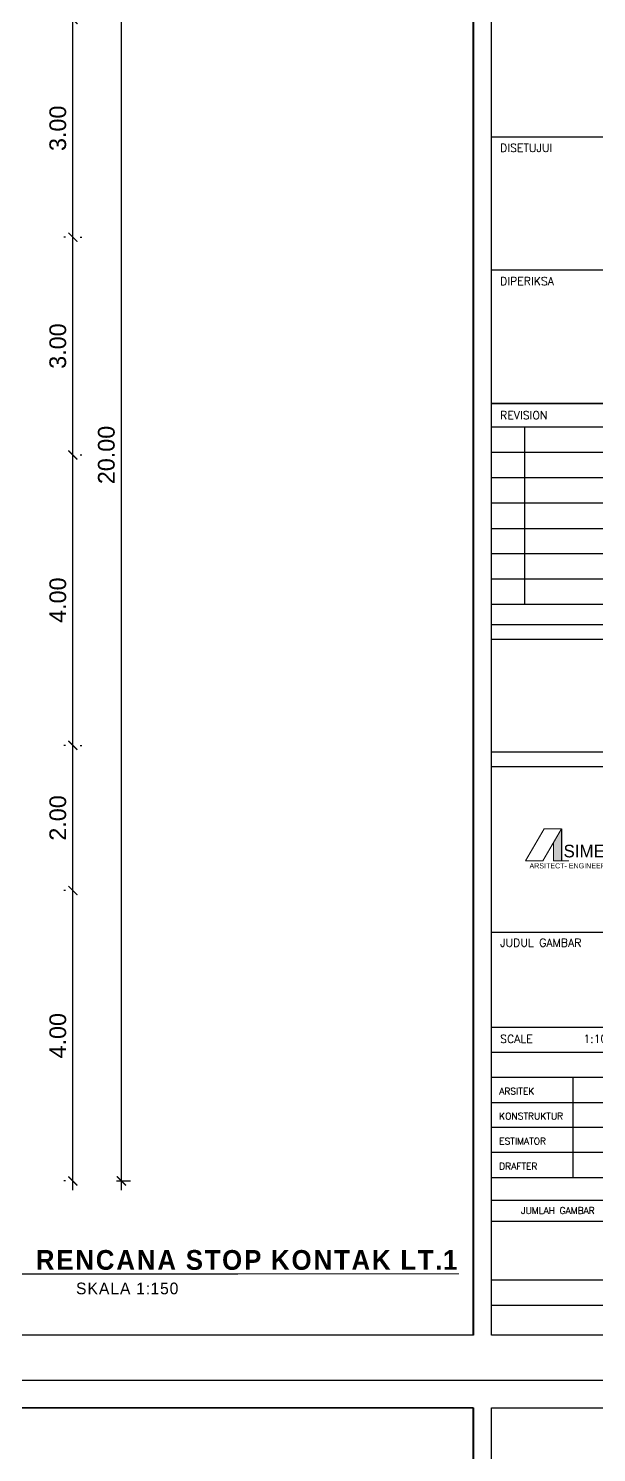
# Model space of a CAD drawing. Header units: millimetres. Extents: x -667 to -468, y -723 to -475.
# Drawn here: x -564.65 to -556.82, y -688.54 to -668.93 of the extents above; entities that cross this region are included whole.
import ezdxf
from ezdxf.enums import TextEntityAlignment as Align

# ---------------------------------------------------------------- set-up
doc = ezdxf.new("R2010")
doc.units = ezdxf.units.MM
doc.layers.get('0').update_dxf_attribs({"lineweight": 9})
doc.layers.get('Defpoints').update_dxf_attribs({"lineweight": 0})
doc.layers.add('KOP', color=1, linetype='Continuous')
doc.layers.add('NOTASI', color=250, linetype='Continuous', lineweight=5)
doc.styles.add('ROMANS', font='romans.shx')
doc.styles.add('ROMS', font='romans.shx', dxfattribs={"width": 0.9, "height": 16})
doc.styles.get("Standard").update_dxf_attribs({"font": 'arial.ttf'})
doc.dimstyles.new('Copy of 1-100', dxfattribs={"dimtxt": 0.23, "dimasz": 0.125, "dimexe": 0.125, "dimexo": 0.1, "dimgap": 0.09, "dimtad": 1, "dimtoh": 1, "dimzin": 0, "dimdsep": 46, "dimtxsty": 'Standard', "dimblk": 'ARCHTICK', "dimcen": 0.09, "dimdle": 0.125, "dimclrt": 2, "dimadec": 0, "dimazin": 0, "dimtfac": 1, "dimtofl": 0, "dimtmove": 0, "dimatfit": 3, "dimldrblk": 'ARCHTICK', "dimfxl": 1, "dimtolj": 1, "dimtzin": 0, "dimarcsym": 0})

# ---------------------------------------------------------------- blocks, each defined once
blk = doc.blocks.new('EW2433')
at = {"layer": 'NOTASI', "ltscale": 0.6, "true_color": 0x7f0606}
blk.add_hatch(color=16, dxfattribs=at).paths.add_polyline_path([(501.093, -205.874), (501.035, -205.974), (501.035, -206.109), (501.093, -206.109)])
at = {"ltscale": 0.6}
for p, q in [((500.967, -205.874), (500.83, -206.109)), ((501.093, -205.874), (500.956, -206.109)), ((500.967, -205.874), (501.093, -205.874)), ((501.035, -205.974), (501.035, -206.109)), ((500.83, -206.109), (500.956, -206.109)), ((501.035, -206.109), (501.148, -206.109)), ((501.064, -206.109), (501.093, -206.109))]:
    blk.add_line(p, q, dxfattribs=at)
at = {"lineweight": 30, "ltscale": 0.6}
blk.add_line((501.093, -205.874), (501.093, -206.109), dxfattribs=at)
at = {"layer": 'Defpoints'}
for p, q in [((502.962, -195.749), (482.796, -195.749)), ((482.796, -209.927), (502.962, -209.927))]:
    blk.add_line(p, q, dxfattribs=at)
at = {"layer": 'KOP', "color": 11, "ltscale": 0.1}
for p, q in [((483.021, -195.95), (500.447, -195.95)), ((500.447, -195.95), (500.447, -209.596)), ((500.444, -195.952), (483.024, -195.952)), ((500.444, -209.593), (500.444, -195.952)), ((500.447, -209.596), (483.021, -209.596)), ((483.024, -209.593), (500.444, -209.593))]:
    blk.add_line(p, q, dxfattribs=at)
at = {"layer": 'KOP', "ltscale": 0.1}
blk.add_line((500.579, -195.95), (502.538, -195.95), dxfattribs=at)
at = {"layer": 'KOP', "linetype": 'Continuous'}
for p, q in [((500.579, -209.596), (500.579, -195.95)), ((500.579, -195.95), (502.538, -195.95)), ((500.579, -205.311), (500.579, -204.481)), ((500.579, -204.481), (502.538, -204.481)), ((502.538, -205.311), (500.579, -205.311)), ((500.579, -209.191), (500.579, -208.602)), ((500.579, -208.602), (502.538, -208.602)), ((502.538, -209.191), (500.579, -209.191)), ((500.579, -209.596), (500.579, -209.374)), ((500.579, -209.374), (502.538, -209.374)), ((502.538, -209.596), (500.579, -209.596)), ((502.538, -209.596), (500.579, -209.596))]:
    blk.add_line(p, q, dxfattribs=at)
at = {"layer": 'KOP', "color": 1, "ltscale": 0.1}
for p, q in [((502.538, -200.793), (500.579, -200.793)), ((502.538, -201.772), (500.579, -201.772)), ((502.538, -202.751), (500.579, -202.751)), ((502.538, -205.419), (500.579, -205.419)), ((502.538, -206.636), (500.579, -206.636)), ((502.538, -207.335), (500.579, -207.335))]:
    blk.add_line(p, q, dxfattribs=at)
at = {"layer": 'KOP', "color": 1, "linetype": 'Continuous', "ltscale": 0.01}
blk.add_line((500.579, -202.751), (502.538, -202.751), dxfattribs=at)
at = {"layer": 'KOP', "color": 4, "ltscale": 0.1}
for p, q in [((502.538, -202.925), (500.579, -202.925)), ((500.824, -204.228), (500.824, -202.925)), ((502.538, -203.111), (500.579, -203.111)), ((502.538, -203.297), (500.579, -203.297)), ((502.538, -203.483), (500.579, -203.483)), ((502.538, -203.67), (500.579, -203.67)), ((502.538, -203.856), (500.579, -203.856)), ((502.538, -204.042), (500.579, -204.042)), ((502.538, -204.228), (500.579, -204.228))]:
    blk.add_line(p, q, dxfattribs=at)
at = {"layer": 'KOP', "linetype": 'Continuous', "ltscale": 0.01}
blk.add_line((500.579, -204.373), (502.538, -204.373), dxfattribs=at)
at = {"layer": 'KOP', "color": 1, "linetype": 'Continuous'}
blk.add_line((502.538, -207.519), (500.579, -207.519), dxfattribs=at)
at = {"layer": 'KOP', "color": 3, "ltscale": 0.1}
for p, q in [((502.538, -207.703), (500.579, -207.703)), ((501.18, -208.438), (501.18, -207.703)), ((502.538, -207.887), (500.579, -207.887)), ((502.538, -208.07), (500.579, -208.07)), ((502.538, -208.254), (500.579, -208.254)), ((502.538, -208.438), (500.579, -208.438)), ((502.538, -208.438), (500.579, -208.438)), ((502.538, -208.761), (500.579, -208.761))]:
    blk.add_line(p, q, dxfattribs=at)
at = {"ltscale": 0.6, "attachment_point": 1}
for s, width, insert, char_height in [('{\\fDroid|b0|i0|c0|p34;SIMETRI STUDIO}', 1.64667, (501.109, -205.992), 0.09291), ('{\\fBankGothic Lt BT|b0|i0|c0|p34;ARSITECT- ENGINEER-SUPERVISOR}', 2.64756, (500.859, -206.128), 0.03767)]:
    blk.add_mtext_dynamic_manual_height_columns(s, width=width, gutter_width=1, heights=[0], dxfattribs=dict(at, insert=insert, char_height=char_height))
at = {"layer": 'KOP', "color": 1, "linetype": 'Continuous', "style": 'ROMS', "width": 1}
for s, height, p in [('DISETUJUI', 0.0588, (500.643, -200.902)), ('DIPERIKSA', 0.0588, (500.643, -201.881)), ('REVISION', 0.0588, (500.643, -202.866)), ('JUDUL GAMBAR', 0.05879, (500.643, -206.741)), ('SCALE', 0.0588, (500.643, -207.448)), ('1:100', 0.0588, (501.255, -207.447)), ('ARSITEK', 0.049, (500.636, -207.827)), ('KONSTRUKTUR', 0.04899, (500.636, -208.01)), ('ESTIMATOR', 0.049, (500.636, -208.194)), ('DRAFTER', 0.049, (500.636, -208.378))]:
    blk.add_text(s, height=height, dxfattribs=at).set_placement(p)
at = {"layer": 'KOP', "color": 1, "linetype": 'Continuous', "style": 'ROMANS', "width": 1}
blk.add_text('JUMLAH GAMBAR', height=0.04899, dxfattribs=at).set_placement((501.067, -208.68), align=Align.MIDDLE)
blk = doc.blocks.new('_ArchTick')
at = {"color": 0, "linetype": 'ByBlock', "const_width": 0.15}
blk.add_lwpolyline([(-0.5, -0.5), (0.5, 0.5)], dxfattribs=at)
blk = doc.blocks.new('*D1085')
at = {"layer": 'Defpoints', "color": 0}
for p in [(-564.036, -680.803), (-564.036, -680.803), (-564.036, -684.803)]:
    blk.add_point(p, dxfattribs=at)
at = {"layer": 'NOTASI', "color": 0, "lineweight": -2}
for p, q in [((-564.136, -680.803), (-564.161, -680.803)), ((-564.036, -684.928), (-564.036, -680.678)), ((-564.136, -684.803), (-564.161, -684.803))]:
    blk.add_line(p, q, dxfattribs=at)
at = {"layer": 'NOTASI', "color": 0, "lineweight": -2, "xscale": 0.125, "yscale": 0.125, "zscale": 0.125}
for p, rotation in [((-564.036, -680.803), 90), ((-564.036, -684.803), 270)]:
    blk.add_blockref('_ArchTick', p, dxfattribs=dict(at, rotation=rotation))
at = {"layer": 'NOTASI', "color": 2, "insert": (-564.243, -682.803), "char_height": 0.23, "attachment_point": 5, "rotation": 90}
blk.add_mtext('\\A1;4.00', dxfattribs=at)
blk = doc.blocks.new('*D1086')
at = {"layer": 'Defpoints', "color": 0}
for p in [(-564.036, -678.803), (-564.036, -678.803), (-564.036, -680.803)]:
    blk.add_point(p, dxfattribs=at)
at = {"layer": 'NOTASI', "color": 0, "lineweight": -2}
for p, q in [((-564.036, -680.928), (-564.036, -678.678)), ((-564.136, -678.803), (-564.161, -678.803)), ((-564.136, -680.803), (-564.161, -680.803))]:
    blk.add_line(p, q, dxfattribs=at)
at = {"layer": 'NOTASI', "color": 0, "lineweight": -2, "xscale": 0.125, "yscale": 0.125, "zscale": 0.125}
for p, rotation in [((-564.036, -678.803), 90), ((-564.036, -680.803), 270)]:
    blk.add_blockref('_ArchTick', p, dxfattribs=dict(at, rotation=rotation))
at = {"layer": 'NOTASI', "color": 2, "insert": (-564.243, -679.803), "char_height": 0.23, "attachment_point": 5, "rotation": 90}
blk.add_mtext('\\A1;2.00', dxfattribs=at)
blk = doc.blocks.new('*D1087')
at = {"layer": 'Defpoints', "color": 0}
for p in [(-564.036, -674.803), (-564.036, -674.803), (-564.036, -678.803)]:
    blk.add_point(p, dxfattribs=at)
at = {"layer": 'NOTASI', "color": 0, "lineweight": -2}
for p, q in [((-564.036, -678.928), (-564.036, -674.678)), ((-563.936, -674.803), (-563.911, -674.803)), ((-563.936, -678.803), (-563.911, -678.803))]:
    blk.add_line(p, q, dxfattribs=at)
at = {"layer": 'NOTASI', "color": 0, "lineweight": -2, "xscale": 0.125, "yscale": 0.125, "zscale": 0.125}
for p, rotation in [((-564.036, -674.803), 90), ((-564.036, -678.803), 270)]:
    blk.add_blockref('_ArchTick', p, dxfattribs=dict(at, rotation=rotation))
at = {"layer": 'NOTASI', "color": 2, "insert": (-564.243, -676.803), "char_height": 0.23, "attachment_point": 5, "rotation": 90}
blk.add_mtext('\\A1;4.00', dxfattribs=at)
blk = doc.blocks.new('*D1088')
at = {"layer": 'Defpoints', "color": 0}
for p in [(-564.036, -671.803), (-564.036, -671.803), (-564.036, -674.803)]:
    blk.add_point(p, dxfattribs=at)
at = {"layer": 'NOTASI', "color": 0, "lineweight": -2}
for p, q in [((-564.036, -674.928), (-564.036, -671.678)), ((-563.936, -671.803), (-563.911, -671.803)), ((-563.936, -674.803), (-563.911, -674.803))]:
    blk.add_line(p, q, dxfattribs=at)
at = {"layer": 'NOTASI', "color": 0, "lineweight": -2, "xscale": 0.125, "yscale": 0.125, "zscale": 0.125}
for p, rotation in [((-564.036, -671.803), 90), ((-564.036, -674.803), 270)]:
    blk.add_blockref('_ArchTick', p, dxfattribs=dict(at, rotation=rotation))
at = {"layer": 'NOTASI', "color": 2, "insert": (-564.243, -673.303), "char_height": 0.23, "attachment_point": 5, "rotation": 90}
blk.add_mtext('\\A1;3.00', dxfattribs=at)
blk = doc.blocks.new('*D1089')
at = {"layer": 'Defpoints', "color": 0}
for p in [(-564.036, -668.803), (-564.036, -668.803), (-564.036, -671.803)]:
    blk.add_point(p, dxfattribs=at)
at = {"layer": 'NOTASI', "color": 0, "lineweight": -2}
for p, q in [((-564.036, -671.928), (-564.036, -668.678)), ((-563.936, -668.803), (-563.911, -668.803)), ((-564.136, -671.803), (-564.161, -671.803))]:
    blk.add_line(p, q, dxfattribs=at)
at = {"layer": 'NOTASI', "color": 0, "lineweight": -2, "xscale": 0.125, "yscale": 0.125, "zscale": 0.125}
for p, rotation in [((-564.036, -668.803), 90), ((-564.036, -671.803), 270)]:
    blk.add_blockref('_ArchTick', p, dxfattribs=dict(at, rotation=rotation))
at = {"layer": 'NOTASI', "color": 2, "insert": (-564.243, -670.303), "char_height": 0.23, "attachment_point": 5, "rotation": 90}
blk.add_mtext('\\A1;3.00', dxfattribs=at)
blk = doc.blocks.new('*D1093')
at = {"layer": 'Defpoints', "color": 0}
for p in [(-563.367, -664.803), (-563.367, -664.803), (-563.536, -684.803)]:
    blk.add_point(p, dxfattribs=at)
at = {"layer": 'NOTASI', "color": 0, "lineweight": -2}
for p, q in [((-563.367, -684.928), (-563.367, -664.678)), ((-563.467, -664.803), (-563.492, -664.803)), ((-563.436, -684.803), (-563.242, -684.803))]:
    blk.add_line(p, q, dxfattribs=at)
at = {"layer": 'NOTASI', "color": 0, "lineweight": -2, "xscale": 0.125, "yscale": 0.125, "zscale": 0.125}
for p, rotation in [((-563.367, -664.803), 90), ((-563.367, -684.803), 270)]:
    blk.add_blockref('_ArchTick', p, dxfattribs=dict(at, rotation=rotation))
at = {"layer": 'NOTASI', "color": 2, "insert": (-563.574, -674.803), "char_height": 0.23, "attachment_point": 5, "rotation": 90}
blk.add_mtext('\\A1;20.00', dxfattribs=at)

msp = doc.modelspace()

# ---------------------------------------------------------------- linework, layer by layer
at = {"layer": 'NOTASI', "lineweight": 30, "ltscale": 0.6}
msp.add_line((-564.816, -686.082), (-561.762, -686.082), dxfattribs=at)

# ---------------------------------------------------------------- block references
at = {"xscale": 1.875, "yscale": 1.875, "zscale": 1.875}
for p in [(-1496.856, -293.937), (-1496.856, -320.52)]:
    msp.add_blockref('EW2433', p, dxfattribs=at)

# ---------------------------------------------------------------- texts
at = {"attachment_point": 5}
for s, insert, char_height, width in [('{\\f@Dotum|b1|i0|c0|p34;\\T1.1;\\LRENCANA STOP KONTAK LT.1}', (-561.633, -685.893), 0.27198, 6.08264), ('{\\fAvantGarde Md BT|b0|i0|c0|p34;\\T1.1;SKALA 1:150}', (-563.282, -686.285), 0.16093, 2.66492)]:
    msp.add_mtext(s, dxfattribs=dict(at, insert=insert, char_height=char_height, width=width))

# ---------------------------------------------------------------- dimensions: what is measured, and where the dimension line sits
at = {"layer": 'NOTASI'}
for base, p1, p2, picture, middle in [((-563.367, -664.803), (-563.536, -684.803), (-563.367, -664.803), '*D1093', (-563.574, -674.803)), ((-564.036, -668.803), (-564.036, -671.803), (-564.036, -668.803), '*D1089', (-564.243, -670.303)), ((-564.036, -671.803), (-564.036, -674.803), (-564.036, -671.803), '*D1088', (-564.243, -673.303)), ((-564.036, -674.803), (-564.036, -678.803), (-564.036, -674.803), '*D1087', (-564.243, -676.803)), ((-564.036, -678.803), (-564.036, -680.803), (-564.036, -678.803), '*D1086', (-564.243, -679.803)), ((-564.036, -680.803), (-564.036, -684.803), (-564.036, -680.803), '*D1085', (-564.243, -682.803))]:
    dim = msp.add_linear_dim(base=base, p1=p1, p2=p2, angle=90, dimstyle='Copy of 1-100', dxfattribs=at)
    dim.commit()
    dim.dimension.update_dxf_attribs({"geometry": picture, "text_midpoint": middle})

doc.saveas('drawing.dxf')
